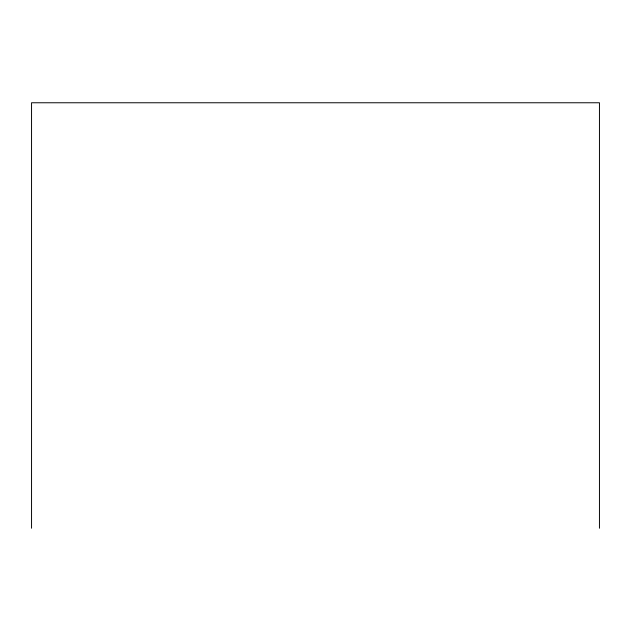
<?xml version="1.0" encoding="UTF-8"?>
<svg xmlns="http://www.w3.org/2000/svg" width="631" height="631" viewBox="0 0 631 631"><rect width="100%" height="100%" fill="white"/><g stroke="black" fill="none" stroke-linecap="round" stroke-linejoin="round"><path stroke-width="0.95" d="M599.45 528.234L599.45 102.766L31.55 102.766L31.55 528.234"/></g></svg>
